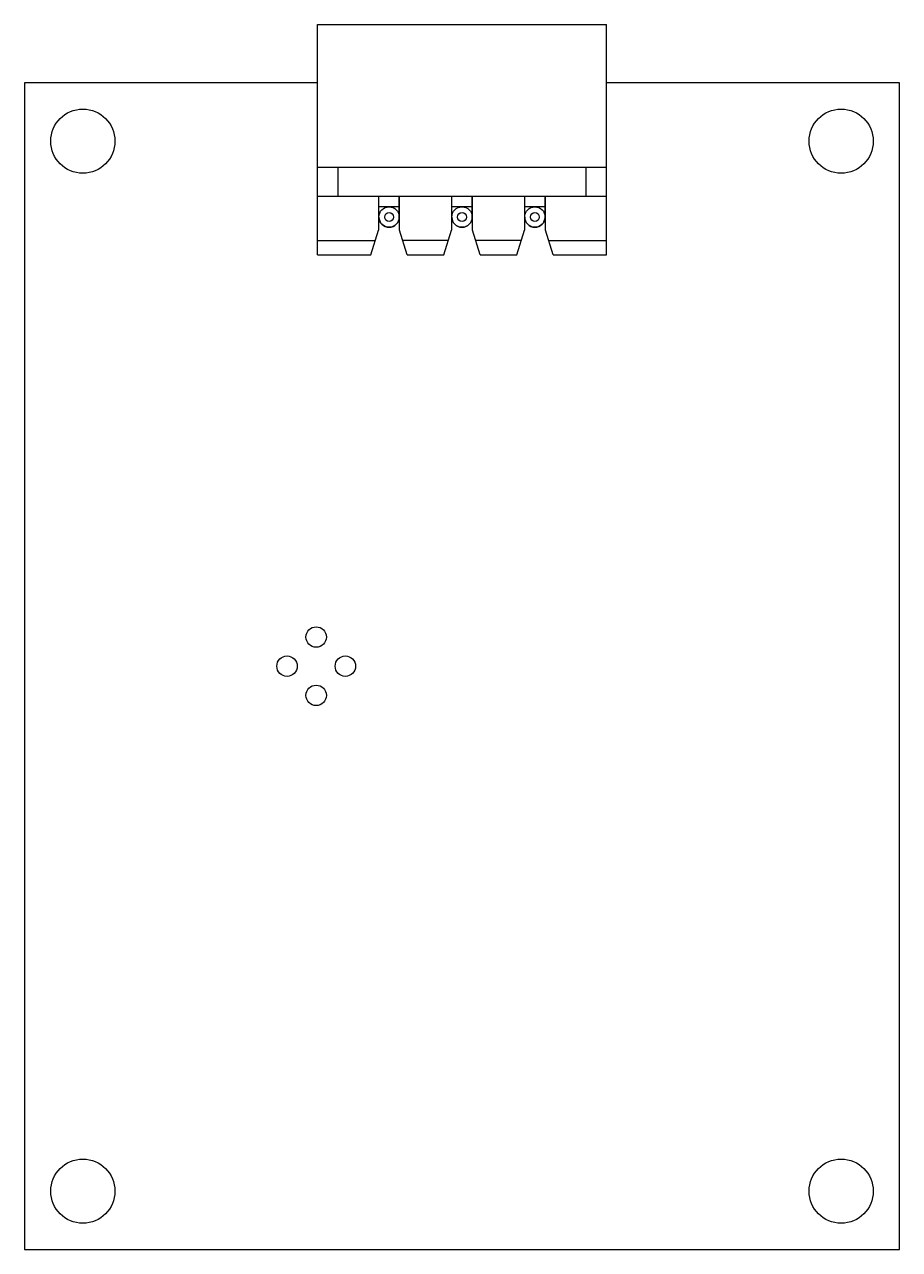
# Model space of a CAD drawing. Header units: millimetres. Extents: x 188.2 to 218.2, y 150.2 to 192.2.
import ezdxf

# ---------------------------------------------------------------- set-up
doc = ezdxf.new("R2010")
doc.units = ezdxf.units.MM
doc.header["$LTSCALE"] = 23.1
doc.layers.add('22057035-1-SOLID1SHAPE', color=7, linetype='CONTINUOUS')
doc.layers.add('A19-009P-3105_AV_LASER_DRISHAPE', color=7, linetype='CONTINUOUS')

msp = doc.modelspace()

# ---------------------------------------------------------------- linework, layer by layer
at = {"layer": '22057035-1-SOLID1SHAPE', "color": 7, "linetype": 'Continuous'}
for p, q in [((198.243, 184.291), (198.243, 192.191)), ((198.243, 192.191), (208.143, 192.191)), ((208.143, 184.291), (208.143, 192.191)), ((208.143, 187.291), (198.243, 187.291)), ((198.943, 186.291), (198.943, 187.291)), ((207.443, 187.291), (207.443, 186.291)), ((208.143, 186.291), (198.243, 186.291)), ((200.333, 186.291), (200.333, 185.141)), ((200.343, 185.591), (200.343, 186.291)), ((201.043, 185.591), (201.043, 186.291)), ((201.053, 185.141), (201.053, 186.291)), ((202.833, 186.291), (202.833, 185.141)), ((202.843, 185.591), (202.843, 186.291)), ((203.543, 185.591), (203.543, 186.291)), ((203.553, 185.141), (203.553, 186.291)), ((205.333, 186.291), (205.333, 185.141)), ((205.343, 185.591), (205.343, 186.291)), ((206.043, 185.591), (206.043, 186.291)), ((206.053, 185.141), (206.053, 186.291)), ((201.043, 185.941), (200.343, 185.941)), ((203.543, 185.941), (202.843, 185.941)), ((206.043, 185.941), (205.343, 185.941)), ((200.068, 184.291), (200.333, 185.141)), ((201.318, 184.291), (201.053, 185.141)), ((202.568, 184.291), (202.833, 185.141)), ((203.818, 184.291), (203.553, 185.141)), ((205.068, 184.291), (205.333, 185.141)), ((206.318, 184.291), (206.053, 185.141)), ((198.243, 184.791), (200.224, 184.791)), ((202.724, 184.791), (201.162, 184.791)), ((205.224, 184.791), (203.662, 184.791)), ((206.162, 184.791), (208.143, 184.791)), ((198.243, 184.291), (200.068, 184.291)), ((201.318, 184.291), (202.568, 184.291)), ((203.818, 184.291), (205.068, 184.291)), ((206.318, 184.291), (208.143, 184.291))]:
    msp.add_line(p, q, dxfattribs=at)
for centre, radius in [((200.693, 185.591), 0.35), ((200.693, 185.591), 0.15), ((203.193, 185.591), 0.35), ((203.193, 185.591), 0.15), ((205.693, 185.591), 0.35), ((205.693, 185.591), 0.15)]:
    msp.add_circle(centre, radius, dxfattribs=at)
for centre in [(200.693, 185.591), (203.193, 185.591), (205.693, 185.591)]:
    msp.add_arc(centre, 0.35, 180, 360, dxfattribs=at)
at = {"layer": 'A19-009P-3105_AV_LASER_DRISHAPE', "color": 7, "linetype": 'Continuous'}
for p, q in [((188.193, 190.191), (188.193, 150.191)), ((198.243, 190.191), (188.193, 190.191)), ((218.193, 190.191), (208.143, 190.191)), ((218.193, 150.191), (218.193, 190.191)), ((188.193, 150.191), (218.193, 150.191))]:
    msp.add_line(p, q, dxfattribs=at)
for centre, radius in [((190.193, 188.191), 1.1), ((216.193, 188.191), 1.1), ((198.193, 171.191), 0.35), ((197.193, 170.191), 0.35), ((199.193, 170.191), 0.35), ((198.193, 169.191), 0.35), ((190.193, 152.191), 1.1), ((216.193, 152.191), 1.1)]:
    msp.add_circle(centre, radius, dxfattribs=at)

doc.saveas('drawing.dxf')
